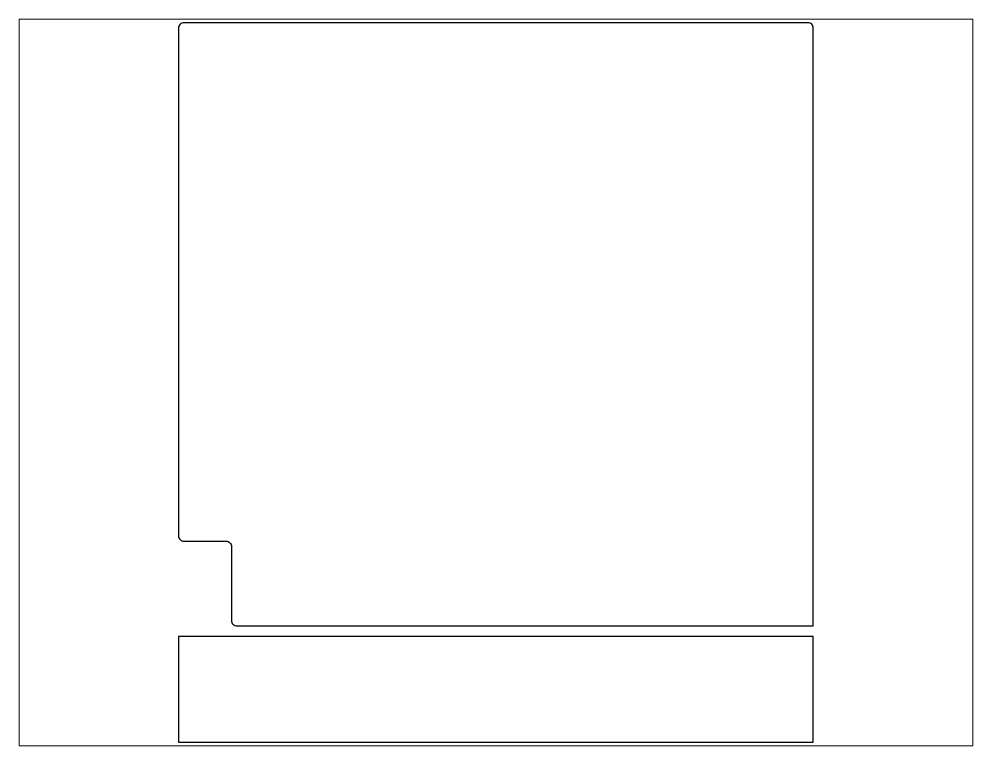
# Paper-space layout 'Layout1' of a CAD drawing. Header units: millimetres. Extents: x 1.05 to 9.45, y 0.8 to 7.2.
# The model-space entities are those that its viewports show. They can reach past a viewport. Long polylines and large blocks are cut down to what shows.
import ezdxf

# ---------------------------------------------------------------- set-up
doc = ezdxf.new("R2010")
doc.units = ezdxf.units.MM
doc.header["$MEASUREMENT"] = 0

# ---------------------------------------------------------------- blocks, each defined once
blk = doc.blocks.new('MAC_L')
at = {"extrusion": (2.83275e-16, 6.12303e-17, -1)}
blk.add_lwpolyline([(0, 55), (0, 337.5, -0.414214), (2.5, 340), (297.5, 340, -0.414214), (300, 337.5), (300, 97.5, -0.414214), (297.5, 95), (277.5, 95, 0.414214), (275, 92.5), (275, 57.5, -0.414214), (272.5, 55), (0, 55)], format="xyb", dxfattribs=at)
blk.add_lwpolyline([(0, 0), (0, 50), (300, 50), (300, 0), (0, 0)], dxfattribs=at)

msp = doc.modelspace()

# ---------------------------------------------------------------- block references
msp.add_blockref('MAC_L', (0, 0))

psp = doc.layouts.get("Layout1")

# ---------------------------------------------------------------- viewports
at = {"layer": '0'}
psp.add_viewport(center=(5.25, 4), size=(8.4, 6.4), view_center_point=(-149.9571, 169.9981), view_height=343.487817, dxfattribs=at)

doc.saveas('drawing.dxf')
